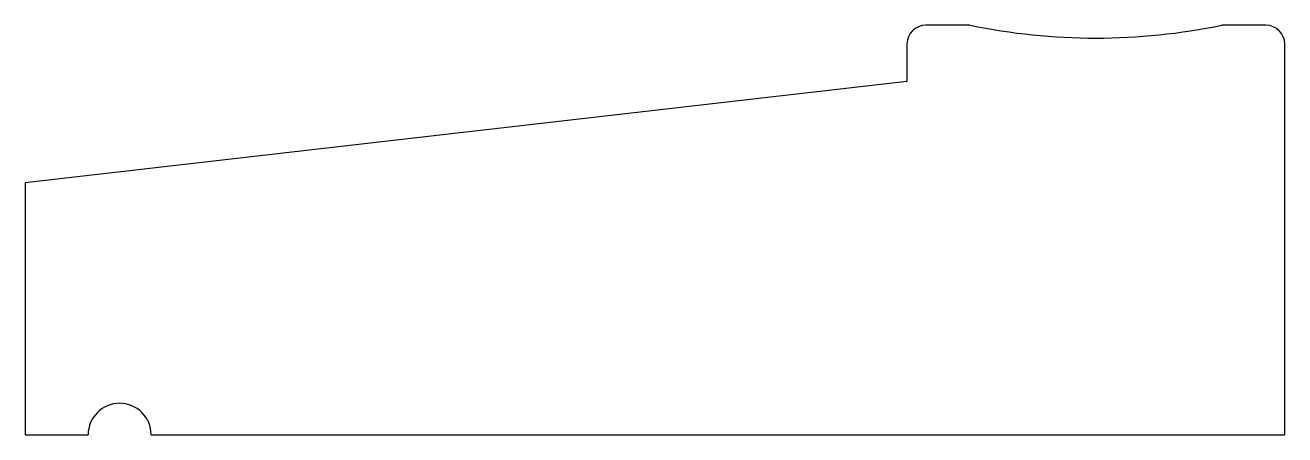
# Model space of a CAD drawing. Extents: x 7652 to 7852, y -2383 to -2318.
import ezdxf

# ---------------------------------------------------------------- set-up
doc = ezdxf.new("R2010")
doc.units = 0
doc.layers.get('0').update_dxf_attribs({"linetype": 'CONTINUOUS'})

msp = doc.modelspace()

# ---------------------------------------------------------------- linework, layer by layer
at = {"linetype": 'CONTINUOUS'}
for p, q in [((7801.76, -2318.19), (7794.76, -2318.19)), ((7848.76, -2318.19), (7841.76, -2318.19)), ((7791.76, -2321.19), (7791.76, -2327.14)), ((7851.76, -2383.19), (7851.76, -2321.19)), ((7791.76, -2327.14), (7651.74, -2343.19)), ((7651.74, -2343.19), (7651.74, -2383.19)), ((7651.74, -2383.19), (7661.74, -2383.19)), ((7671.74, -2383.19), (7851.76, -2383.19))]:
    msp.add_line(p, q, dxfattribs=at)
for centre, radius, start, end in [((7794.76, -2321.19), 3, 90, 180), ((7821.76, -2221.37), 98.86, 258.3281, 281.6719), ((7848.76, -2321.19), 3, 0, 90), ((7666.74, -2383.19), 5, 0, 180)]:
    msp.add_arc(centre, radius, start, end, dxfattribs=at)

doc.saveas('drawing.dxf')
